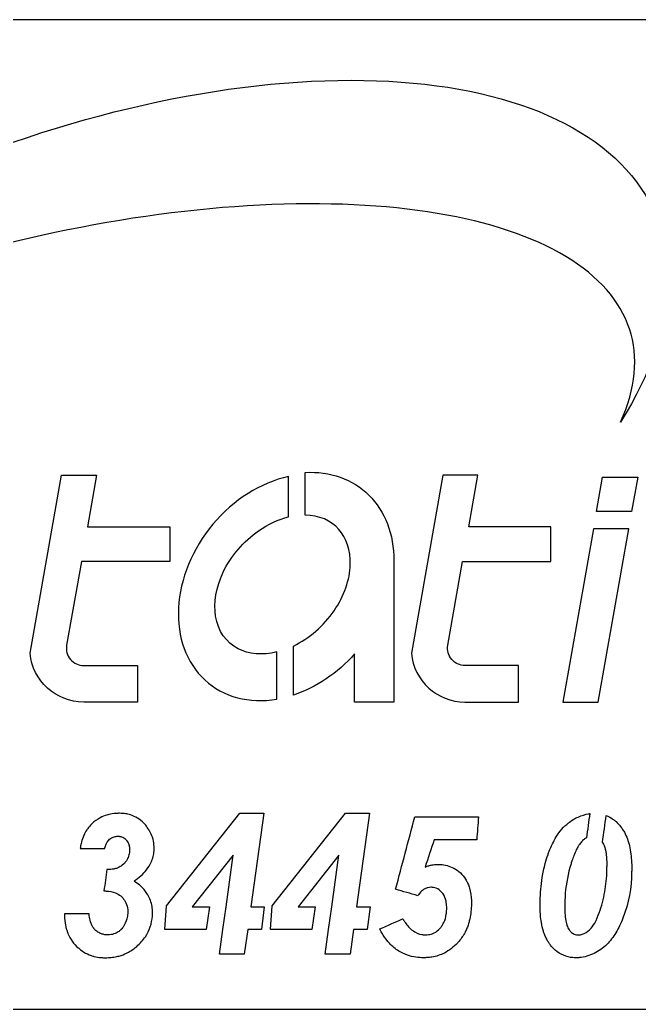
# Model space of a CAD drawing. Extents: x -122 to 123, y -63 to 63.
# Drawn here: x -35.3 to 43.5, y -62.8 to 63.2 of the extents above; entities that cross this region are included whole.
import ezdxf

# ---------------------------------------------------------------- set-up
doc = ezdxf.new("R2010")
doc.units = 0

msp = doc.modelspace()

# ---------------------------------------------------------------- linework, layer by layer
at = {"layer": '1'}
for points in [[(122.67, 53.17, 0.414214), (112.67, 63.17), (-112.33, 63.17, 0.414214), (-122.33, 53.17), (-122.33, -52.83, 0.414214), (-112.33, -62.83), (112.67, -62.83, 0.414214), (122.67, -52.83)], [(-16.25, -1.42), (-16.25, -5.83), (-27.5, -5.83), (-29.38, -16.48, 0.466308), (-27.21, -19.07), (-20.38, -19.07), (-20.38, -23.72), (-27.21, -23.72, -0.386919), (-34.04, -17.5), (-30.04, 5.19), (-25.56, 5.19), (-26.73, -1.42)], [(32.29, -1.42), (21.82, -1.42), (22.98, 5.19), (18.51, 5.19), (14.51, -17.5, 0.386919), (21.34, -23.72), (28.17, -23.72), (28.17, -19.07), (21.34, -19.07, -0.466308), (19.16, -16.48), (21.04, -5.83), (32.29, -5.83)]]:
    msp.add_lwpolyline(points, format="xyb", close=True, dxfattribs=at)
for points in [[(43.34, 4.94), (42.56, 0.53), (38.09, 0.53), (38.86, 4.94)], [(42.18, -1.67), (37.7, -1.67), (33.81, -23.72), (38.29, -23.72)], [(-4.21, -49.78), (-4.59, -52.69), (-6.33, -52.69), (-6.76, -55.83), (-9.93, -55.83), (-9.49, -52.69), (-9.09, -49.78), (-8.19, -43.22), (-13.38, -49.78), (-11.21, -49.78), (-11.61, -52.69), (-16.88, -52.69), (-16.66, -49.66), (-7.33, -37.88), (-4.29, -37.88), (-5.93, -49.78)], [(9.25, -49.78), (8.87, -52.69), (7.13, -52.69), (6.7, -55.83), (3.53, -55.83), (3.97, -52.69), (4.37, -49.78), (5.27, -43.22), (0.08, -49.78), (2.25, -49.78), (1.85, -52.69), (-3.42, -52.69), (-3.2, -49.66), (6.13, -37.88), (9.17, -37.88), (7.53, -49.78)]]:
    msp.add_lwpolyline(points, close=True, dxfattribs=at)
for points, knots in [([(41.15, 11.94), (48.97, 24.43), (49.23, 35.99), (41.87, 44.1), (41.87, 44.1), (34.51, 52.22), (20.1, 56.26), (1.78, 55.34), (1.78, 55.34), (-16.54, 54.42), (-37.34, 48.61), (-56.08, 39.19), (-56.08, 39.19), (-74.83, 29.76), (-90.06, 17.45), (-98.45, 4.94), (-98.45, 4.94), (-89.03, 13.77), (-74.44, 22.1), (-57.29, 28.44), (-57.29, 28.44), (-40.15, 34.78), (-21.54, 38.72), (-4.8, 39.56), (-4.8, 39.56), (11.95, 40.41), (25.76, 38.09), (34.17, 33.03), (34.17, 33.03), (42.58, 27.98), (45.05, 20.5), (41.15, 11.94)], [0, 0, 0, 0, 0.125, 0.125, 0.125, 0.125, 0.25, 0.25, 0.25, 0.25, 0.375, 0.375, 0.375, 0.375, 0.5, 0.5, 0.5, 0.5, 0.625, 0.625, 0.625, 0.625, 0.75, 0.75, 0.75, 0.75, 0.875, 0.875, 0.875, 0.875, 1, 1, 1, 1]), ([(12.29, -5.68), (12.29, -2.35), (11.16, 0.59), (9.09, 2.64), (9.09, 2.64), (7.03, 4.68), (4.16, 5.7), (0.98, 5.52), (0.98, 5.52), (0.98, 3.71), (0.98, 1.9), (0.98, 0.09), (0.98, 0.09), (2.78, 0.07), (4.28, -0.6), (5.28, -1.73), (5.28, -1.73), (6.26, -2.82), (6.8, -4.39), (6.74, -6.22), (6.74, -6.22), (6.68, -8.1), (5.96, -10.22), (4.68, -12.08), (4.68, -12.08), (3.37, -14.01), (1.49, -15.64), (-0.5, -16.58), (-0.5, -16.58), (-0.5, -18.67), (-0.5, -20.75), (-0.5, -22.83), (-0.5, -22.83), (2.37, -21.89), (5.1, -20.05), (7.29, -17.58), (7.29, -17.58), (7.29, -19.63), (7.29, -21.67), (7.29, -23.72), (7.29, -23.72), (8.96, -23.72), (10.62, -23.72), (12.29, -23.72), (12.29, -23.72), (12.29, -17.71), (12.29, -11.69), (12.29, -5.68)], [0, 0, 0, 0, 0.083333, 0.083333, 0.083333, 0.083333, 0.166667, 0.166667, 0.166667, 0.166667, 0.25, 0.25, 0.25, 0.25, 0.333333, 0.333333, 0.333333, 0.333333, 0.416667, 0.416667, 0.416667, 0.416667, 0.5, 0.5, 0.5, 0.5, 0.583333, 0.583333, 0.583333, 0.583333, 0.666667, 0.666667, 0.666667, 0.666667, 0.75, 0.75, 0.75, 0.75, 0.833333, 0.833333, 0.833333, 0.833333, 0.916667, 0.916667, 0.916667, 0.916667, 1, 1, 1, 1]), ([(-1.12, 5), (-1.12, 3.28), (-1.12, 1.57), (-1.12, -0.15), (-1.12, -0.15), (-2.4, -0.45), (-3.73, -1.06), (-4.95, -1.91), (-4.95, -1.91), (-6.86, -3.22), (-8.49, -5.14), (-9.45, -7.19), (-9.45, -7.19), (-10.36, -9.1), (-10.68, -11.1), (-10.41, -12.76), (-10.41, -12.76), (-10.11, -14.69), (-9.07, -16.14), (-7.54, -16.93), (-7.54, -16.93), (-6.21, -17.62), (-4.46, -17.8), (-2.6, -17.34), (-2.6, -17.34), (-2.6, -19.35), (-2.6, -21.35), (-2.6, -23.36), (-2.6, -23.36), (-6.14, -23.95), (-9.44, -23.07), (-11.79, -20.9), (-11.79, -20.9), (-14.13, -18.73), (-15.33, -15.44), (-15.14, -11.73), (-15.14, -11.73), (-14.95, -8.03), (-13.37, -4.2), (-10.75, -1.08), (-10.75, -1.08), (-8.13, 2.05), (-4.67, 4.23), (-1.12, 5)], [0, 0, 0, 0, 0.090909, 0.090909, 0.090909, 0.090909, 0.181818, 0.181818, 0.181818, 0.181818, 0.272727, 0.272727, 0.272727, 0.272727, 0.363636, 0.363636, 0.363636, 0.363636, 0.454545, 0.454545, 0.454545, 0.454545, 0.545455, 0.545455, 0.545455, 0.545455, 0.636364, 0.636364, 0.636364, 0.636364, 0.727273, 0.727273, 0.727273, 0.727273, 0.818182, 0.818182, 0.818182, 0.818182, 0.909091, 0.909091, 0.909091, 0.909091, 1, 1, 1, 1]), ([(-18.23, -42.34), (-18.23, -42.39), (-18.23, -42.44), (-18.24, -42.5), (-18.24, -42.5), (-18.25, -42.74), (-18.27, -42.98), (-18.32, -43.21), (-18.32, -43.21), (-18.43, -43.71), (-18.63, -44.18), (-18.89, -44.62), (-18.89, -44.62), (-19.26, -45.24), (-19.77, -45.77), (-20.35, -46.2), (-20.35, -46.2), (-20.37, -46.22), (-20.39, -46.23), (-20.41, -46.25), (-20.41, -46.25), (-20.43, -46.26), (-20.45, -46.28), (-20.47, -46.3), (-20.47, -46.3), (-20.49, -46.3), (-20.69, -46.45), (-20.8, -46.53), (-20.8, -46.53), (-20.76, -46.55), (-20.72, -46.58), (-20.68, -46.61), (-20.68, -46.61), (-20.42, -46.78), (-20.17, -46.95), (-19.95, -47.16), (-19.95, -47.16), (-19.64, -47.43), (-19.37, -47.74), (-19.15, -48.08), (-19.15, -48.08), (-18.85, -48.52), (-18.66, -49.03), (-18.55, -49.55), (-18.55, -49.55), (-18.49, -49.8), (-18.47, -50.05), (-18.46, -50.31), (-18.46, -50.31), (-18.46, -50.33), (-18.46, -50.36), (-18.46, -50.38), (-18.46, -50.38), (-18.46, -50.43), (-18.46, -50.48), (-18.45, -50.54), (-18.45, -50.54), (-18.46, -50.68), (-18.46, -50.82), (-18.47, -50.97), (-18.47, -50.97), (-18.53, -51.9), (-18.83, -52.82), (-19.36, -53.6), (-19.36, -53.6), (-19.51, -53.82), (-19.67, -54.03), (-19.84, -54.23), (-19.84, -54.23), (-20.03, -54.44), (-20.24, -54.65), (-20.46, -54.84), (-20.46, -54.84), (-20.6, -54.97), (-20.75, -55.08), (-20.91, -55.19), (-20.91, -55.19), (-21.11, -55.33), (-21.31, -55.46), (-21.52, -55.58), (-21.52, -55.58), (-21.81, -55.74), (-22.12, -55.87), (-22.44, -55.98), (-22.44, -55.98), (-22.63, -56.04), (-22.81, -56.09), (-23, -56.13), (-23, -56.13), (-23.23, -56.18), (-23.47, -56.22), (-23.71, -56.24), (-23.71, -56.24), (-23.95, -56.27), (-24.19, -56.27), (-24.43, -56.28), (-24.43, -56.28), (-24.61, -56.28), (-24.79, -56.27), (-24.97, -56.26), (-24.97, -56.26), (-25.28, -56.23), (-25.6, -56.18), (-25.9, -56.1), (-25.9, -56.1), (-25.94, -56.09), (-25.98, -56.07), (-26.03, -56.06), (-26.03, -56.06), (-26.67, -55.87), (-27.28, -55.55), (-27.8, -55.11), (-27.8, -55.11), (-27.83, -55.08), (-27.86, -55.05), (-27.9, -55.03), (-27.9, -55.03), (-28.47, -54.52), (-28.93, -53.88), (-29.22, -53.18), (-29.22, -53.18), (-29.23, -53.13), (-29.25, -53.09), (-29.27, -53.05), (-29.27, -53.05), (-29.31, -52.92), (-29.36, -52.8), (-29.4, -52.67), (-29.4, -52.67), (-29.45, -52.5), (-29.5, -52.32), (-29.53, -52.15), (-29.53, -52.15), (-29.61, -51.75), (-29.65, -51.35), (-29.66, -50.94), (-29.66, -50.94), (-29.67, -50.85), (-29.67, -50.76), (-29.67, -50.67), (-29.67, -50.67), (-28.63, -50.67), (-27.58, -50.67), (-26.53, -50.67), (-26.53, -50.67), (-26.53, -50.71), (-26.52, -50.76), (-26.52, -50.8), (-26.52, -50.8), (-26.5, -50.9), (-26.49, -51.01), (-26.47, -51.11), (-26.47, -51.11), (-26.43, -51.38), (-26.36, -51.65), (-26.27, -51.91), (-26.27, -51.91), (-26.22, -52.04), (-26.16, -52.18), (-26.09, -52.3), (-26.09, -52.3), (-26.05, -52.36), (-26.02, -52.41), (-25.98, -52.46), (-25.98, -52.46), (-25.97, -52.48), (-25.96, -52.5), (-25.94, -52.51), (-25.94, -52.51), (-25.93, -52.53), (-25.92, -52.55), (-25.91, -52.57), (-25.91, -52.57), (-25.89, -52.58), (-25.88, -52.6), (-25.86, -52.61), (-25.86, -52.61), (-25.79, -52.7), (-25.71, -52.78), (-25.62, -52.86), (-25.62, -52.86), (-25.48, -52.97), (-25.33, -53.07), (-25.17, -53.14), (-25.17, -53.14), (-25.03, -53.21), (-24.89, -53.26), (-24.75, -53.29), (-24.75, -53.29), (-24.59, -53.34), (-24.42, -53.35), (-24.25, -53.36), (-24.25, -53.36), (-24.23, -53.36), (-24.21, -53.36), (-24.19, -53.36), (-24.19, -53.36), (-24.17, -53.36), (-24.14, -53.36), (-24.12, -53.36), (-24.12, -53.36), (-24.05, -53.36), (-23.99, -53.36), (-23.92, -53.36), (-23.92, -53.36), (-23.67, -53.34), (-23.42, -53.28), (-23.19, -53.19), (-23.19, -53.19), (-23.02, -53.12), (-22.86, -53.03), (-22.71, -52.92), (-22.71, -52.92), (-22.62, -52.85), (-22.54, -52.77), (-22.46, -52.69), (-22.46, -52.69), (-22.44, -52.67), (-22.43, -52.65), (-22.41, -52.64), (-22.41, -52.64), (-22.4, -52.62), (-22.38, -52.6), (-22.37, -52.59), (-22.37, -52.59), (-22.31, -52.52), (-22.25, -52.44), (-22.2, -52.37), (-22.2, -52.37), (-21.98, -52.05), (-21.81, -51.69), (-21.71, -51.32), (-21.71, -51.32), (-21.65, -51.1), (-21.62, -50.87), (-21.61, -50.64), (-21.61, -50.64), (-21.61, -50.62), (-21.61, -50.6), (-21.6, -50.57), (-21.6, -50.57), (-21.6, -50.55), (-21.6, -50.53), (-21.6, -50.5), (-21.6, -50.5), (-21.6, -50.46), (-21.6, -50.41), (-21.6, -50.37), (-21.6, -50.37), (-21.6, -50.3), (-21.6, -50.23), (-21.6, -50.16), (-21.6, -50.16), (-21.62, -49.85), (-21.71, -49.55), (-21.84, -49.28), (-21.84, -49.28), (-22.05, -48.84), (-22.37, -48.44), (-22.8, -48.19), (-22.8, -48.19), (-22.92, -48.12), (-23.05, -48.06), (-23.18, -48.01), (-23.18, -48.01), (-23.55, -47.87), (-23.95, -47.82), (-24.35, -47.78), (-24.35, -47.78), (-24.39, -47.78), (-24.44, -47.77), (-24.49, -47.77), (-24.49, -47.77), (-24.53, -47.76), (-24.58, -47.76), (-24.63, -47.76), (-24.63, -47.76), (-24.51, -46.86), (-24.38, -45.96), (-24.26, -45.06), (-24.26, -45.06), (-24.21, -45.06), (-24.17, -45.06), (-24.12, -45.06), (-24.12, -45.06), (-23.87, -45.06), (-23.63, -45.03), (-23.38, -44.98), (-23.38, -44.98), (-23.31, -44.97), (-23.25, -44.95), (-23.18, -44.93), (-23.18, -44.93), (-23.09, -44.91), (-23.01, -44.88), (-22.92, -44.85), (-22.92, -44.85), (-22.75, -44.79), (-22.59, -44.71), (-22.44, -44.6), (-22.44, -44.6), (-22.24, -44.47), (-22.06, -44.31), (-21.91, -44.12), (-21.91, -44.12), (-21.89, -44.1), (-21.87, -44.07), (-21.85, -44.04), (-21.85, -44.04), (-21.84, -44.02), (-21.82, -44.01), (-21.81, -43.99), (-21.81, -43.99), (-21.8, -43.97), (-21.78, -43.95), (-21.77, -43.93), (-21.77, -43.93), (-21.69, -43.82), (-21.63, -43.7), (-21.58, -43.57), (-21.58, -43.57), (-21.57, -43.55), (-21.56, -43.53), (-21.55, -43.51), (-21.55, -43.51), (-21.53, -43.46), (-21.5, -43.35), (-21.5, -43.35), (-21.5, -43.35), (-21.43, -43.14), (-21.39, -42.93), (-21.38, -42.72), (-21.38, -42.72), (-21.37, -42.65), (-21.37, -42.58), (-21.37, -42.51), (-21.37, -42.51), (-21.37, -42.49), (-21.37, -42.46), (-21.37, -42.43), (-21.37, -42.43), (-21.38, -42.34), (-21.38, -42.25), (-21.39, -42.16), (-21.39, -42.16), (-21.4, -42.13), (-21.4, -42.11), (-21.41, -42.08), (-21.41, -42.08), (-21.44, -41.93), (-21.49, -41.78), (-21.55, -41.64), (-21.55, -41.64), (-21.6, -41.54), (-21.65, -41.45), (-21.72, -41.37), (-21.72, -41.37), (-21.73, -41.36), (-21.73, -41.35), (-21.74, -41.34), (-21.74, -41.34), (-21.77, -41.3), (-21.81, -41.26), (-21.85, -41.22), (-21.85, -41.22), (-21.99, -41.06), (-22.18, -40.94), (-22.38, -40.87), (-22.38, -40.87), (-22.45, -40.85), (-22.52, -40.83), (-22.59, -40.82), (-22.59, -40.82), (-22.61, -40.82), (-22.62, -40.82), (-22.63, -40.82), (-22.63, -40.82), (-22.65, -40.82), (-22.66, -40.81), (-22.67, -40.81), (-22.67, -40.81), (-22.69, -40.81), (-22.7, -40.81), (-22.71, -40.81), (-22.71, -40.81), (-22.72, -40.81), (-22.74, -40.81), (-22.75, -40.81), (-22.75, -40.81), (-22.78, -40.8), (-22.8, -40.8), (-22.83, -40.8), (-22.83, -40.8), (-22.86, -40.8), (-22.88, -40.8), (-22.91, -40.8), (-22.91, -40.8), (-22.96, -40.81), (-23.01, -40.81), (-23.07, -40.82), (-23.07, -40.82), (-23.24, -40.83), (-23.4, -40.88), (-23.56, -40.96), (-23.56, -40.96), (-23.64, -41), (-23.72, -41.05), (-23.79, -41.1), (-23.79, -41.1), (-23.88, -41.16), (-23.96, -41.23), (-24.03, -41.31), (-24.03, -41.31), (-24.14, -41.43), (-24.23, -41.56), (-24.3, -41.7), (-24.3, -41.7), (-24.3, -41.7), (-24.31, -41.71), (-24.31, -41.71), (-24.31, -41.71), (-24.31, -41.72), (-24.34, -41.77), (-24.35, -41.8), (-24.35, -41.8), (-24.42, -41.96), (-24.46, -42.13), (-24.5, -42.29), (-24.5, -42.29), (-24.5, -42.32), (-24.51, -42.35), (-24.51, -42.37), (-24.51, -42.37), (-25.56, -42.37), (-26.61, -42.37), (-27.65, -42.37), (-27.65, -42.37), (-27.63, -42.22), (-27.61, -42.07), (-27.58, -41.91), (-27.58, -41.91), (-27.58, -41.9), (-27.57, -41.88), (-27.57, -41.86), (-27.57, -41.86), (-27.57, -41.85), (-27.53, -41.67), (-27.5, -41.58), (-27.5, -41.58), (-27.43, -41.28), (-27.33, -40.98), (-27.2, -40.7), (-27.2, -40.7), (-27.09, -40.45), (-26.96, -40.22), (-26.81, -39.99), (-26.81, -39.99), (-26.72, -39.87), (-26.63, -39.74), (-26.53, -39.62), (-26.53, -39.62), (-26.41, -39.47), (-26.28, -39.33), (-26.14, -39.2), (-26.14, -39.2), (-25.83, -38.91), (-25.48, -38.66), (-25.1, -38.46), (-25.1, -38.46), (-24.83, -38.31), (-24.55, -38.19), (-24.25, -38.11), (-24.25, -38.11), (-23.95, -38.02), (-23.65, -37.96), (-23.34, -37.92), (-23.34, -37.92), (-23.27, -37.91), (-23.19, -37.91), (-23.11, -37.9), (-23.11, -37.9), (-22.96, -37.89), (-22.8, -37.89), (-22.65, -37.88), (-22.65, -37.88), (-22.51, -37.89), (-22.36, -37.89), (-22.21, -37.9), (-22.21, -37.9), (-22, -37.92), (-21.78, -37.95), (-21.57, -38.01), (-21.57, -38.01), (-21.46, -38.03), (-21.36, -38.06), (-21.26, -38.09), (-21.26, -38.09), (-20.61, -38.3), (-20.03, -38.66), (-19.55, -39.14), (-19.55, -39.14), (-19.44, -39.26), (-19.33, -39.38), (-19.23, -39.51), (-19.23, -39.51), (-18.9, -39.94), (-18.64, -40.43), (-18.46, -40.94), (-18.46, -40.94), (-18.35, -41.25), (-18.28, -41.58), (-18.26, -41.9), (-18.26, -41.9), (-18.24, -42.05), (-18.24, -42.19), (-18.23, -42.34)], [0, 0, 0, 0, 0.007752, 0.007752, 0.007752, 0.007752, 0.015504, 0.015504, 0.015504, 0.015504, 0.023256, 0.023256, 0.023256, 0.023256, 0.031008, 0.031008, 0.031008, 0.031008, 0.03876, 0.03876, 0.03876, 0.03876, 0.046512, 0.046512, 0.046512, 0.046512, 0.054264, 0.054264, 0.054264, 0.054264, 0.062016, 0.062016, 0.062016, 0.062016, 0.069767, 0.069767, 0.069767, 0.069767, 0.077519, 0.077519, 0.077519, 0.077519, 0.085271, 0.085271, 0.085271, 0.085271, 0.093023, 0.093023, 0.093023, 0.093023, 0.100775, 0.100775, 0.100775, 0.100775, 0.108527, 0.108527, 0.108527, 0.108527, 0.116279, 0.116279, 0.116279, 0.116279, 0.124031, 0.124031, 0.124031, 0.124031, 0.131783, 0.131783, 0.131783, 0.131783, 0.139535, 0.139535, 0.139535, 0.139535, 0.147287, 0.147287, 0.147287, 0.147287, 0.155039, 0.155039, 0.155039, 0.155039, 0.162791, 0.162791, 0.162791, 0.162791, 0.170543, 0.170543, 0.170543, 0.170543, 0.178295, 0.178295, 0.178295, 0.178295, 0.186047, 0.186047, 0.186047, 0.186047, 0.193798, 0.193798, 0.193798, 0.193798, 0.20155, 0.20155, 0.20155, 0.20155, 0.209302, 0.209302, 0.209302, 0.209302, 0.217054, 0.217054, 0.217054, 0.217054, 0.224806, 0.224806, 0.224806, 0.224806, 0.232558, 0.232558, 0.232558, 0.232558, 0.24031, 0.24031, 0.24031, 0.24031, 0.248062, 0.248062, 0.248062, 0.248062, 0.255814, 0.255814, 0.255814, 0.255814, 0.263566, 0.263566, 0.263566, 0.263566, 0.271318, 0.271318, 0.271318, 0.271318, 0.27907, 0.27907, 0.27907, 0.27907, 0.286822, 0.286822, 0.286822, 0.286822, 0.294574, 0.294574, 0.294574, 0.294574, 0.302326, 0.302326, 0.302326, 0.302326, 0.310078, 0.310078, 0.310078, 0.310078, 0.317829, 0.317829, 0.317829, 0.317829, 0.325581, 0.325581, 0.325581, 0.325581, 0.333333, 0.333333, 0.333333, 0.333333, 0.341085, 0.341085, 0.341085, 0.341085, 0.348837, 0.348837, 0.348837, 0.348837, 0.356589, 0.356589, 0.356589, 0.356589, 0.364341, 0.364341, 0.364341, 0.364341, 0.372093, 0.372093, 0.372093, 0.372093, 0.379845, 0.379845, 0.379845, 0.379845, 0.387597, 0.387597, 0.387597, 0.387597, 0.395349, 0.395349, 0.395349, 0.395349, 0.403101, 0.403101, 0.403101, 0.403101, 0.410853, 0.410853, 0.410853, 0.410853, 0.418605, 0.418605, 0.418605, 0.418605, 0.426357, 0.426357, 0.426357, 0.426357, 0.434109, 0.434109, 0.434109, 0.434109, 0.44186, 0.44186, 0.44186, 0.44186, 0.449612, 0.449612, 0.449612, 0.449612, 0.457364, 0.457364, 0.457364, 0.457364, 0.465116, 0.465116, 0.465116, 0.465116, 0.472868, 0.472868, 0.472868, 0.472868, 0.48062, 0.48062, 0.48062, 0.48062, 0.488372, 0.488372, 0.488372, 0.488372, 0.496124, 0.496124, 0.496124, 0.496124, 0.503876, 0.503876, 0.503876, 0.503876, 0.511628, 0.511628, 0.511628, 0.511628, 0.51938, 0.51938, 0.51938, 0.51938, 0.527132, 0.527132, 0.527132, 0.527132, 0.534884, 0.534884, 0.534884, 0.534884, 0.542636, 0.542636, 0.542636, 0.542636, 0.550388, 0.550388, 0.550388, 0.550388, 0.55814, 0.55814, 0.55814, 0.55814, 0.565891, 0.565891, 0.565891, 0.565891, 0.573643, 0.573643, 0.573643, 0.573643, 0.581395, 0.581395, 0.581395, 0.581395, 0.589147, 0.589147, 0.589147, 0.589147, 0.596899, 0.596899, 0.596899, 0.596899, 0.604651, 0.604651, 0.604651, 0.604651, 0.612403, 0.612403, 0.612403, 0.612403, 0.620155, 0.620155, 0.620155, 0.620155, 0.627907, 0.627907, 0.627907, 0.627907, 0.635659, 0.635659, 0.635659, 0.635659, 0.643411, 0.643411, 0.643411, 0.643411, 0.651163, 0.651163, 0.651163, 0.651163, 0.658915, 0.658915, 0.658915, 0.658915, 0.666667, 0.666667, 0.666667, 0.666667, 0.674419, 0.674419, 0.674419, 0.674419, 0.682171, 0.682171, 0.682171, 0.682171, 0.689922, 0.689922, 0.689922, 0.689922, 0.697674, 0.697674, 0.697674, 0.697674, 0.705426, 0.705426, 0.705426, 0.705426, 0.713178, 0.713178, 0.713178, 0.713178, 0.72093, 0.72093, 0.72093, 0.72093, 0.728682, 0.728682, 0.728682, 0.728682, 0.736434, 0.736434, 0.736434, 0.736434, 0.744186, 0.744186, 0.744186, 0.744186, 0.751938, 0.751938, 0.751938, 0.751938, 0.75969, 0.75969, 0.75969, 0.75969, 0.767442, 0.767442, 0.767442, 0.767442, 0.775194, 0.775194, 0.775194, 0.775194, 0.782946, 0.782946, 0.782946, 0.782946, 0.790698, 0.790698, 0.790698, 0.790698, 0.79845, 0.79845, 0.79845, 0.79845, 0.806202, 0.806202, 0.806202, 0.806202, 0.813953, 0.813953, 0.813953, 0.813953, 0.821705, 0.821705, 0.821705, 0.821705, 0.829457, 0.829457, 0.829457, 0.829457, 0.837209, 0.837209, 0.837209, 0.837209, 0.844961, 0.844961, 0.844961, 0.844961, 0.852713, 0.852713, 0.852713, 0.852713, 0.860465, 0.860465, 0.860465, 0.860465, 0.868217, 0.868217, 0.868217, 0.868217, 0.875969, 0.875969, 0.875969, 0.875969, 0.883721, 0.883721, 0.883721, 0.883721, 0.891473, 0.891473, 0.891473, 0.891473, 0.899225, 0.899225, 0.899225, 0.899225, 0.906977, 0.906977, 0.906977, 0.906977, 0.914729, 0.914729, 0.914729, 0.914729, 0.922481, 0.922481, 0.922481, 0.922481, 0.930233, 0.930233, 0.930233, 0.930233, 0.937984, 0.937984, 0.937984, 0.937984, 0.945736, 0.945736, 0.945736, 0.945736, 0.953488, 0.953488, 0.953488, 0.953488, 0.96124, 0.96124, 0.96124, 0.96124, 0.968992, 0.968992, 0.968992, 0.968992, 0.976744, 0.976744, 0.976744, 0.976744, 0.984496, 0.984496, 0.984496, 0.984496, 0.992248, 0.992248, 0.992248, 0.992248, 1, 1, 1, 1]), ([(23.05, -38.33), (20.35, -38.33), (17.65, -38.33), (14.95, -38.33), (14.95, -38.33), (14.14, -41.41), (13.32, -44.48), (12.51, -47.55), (12.51, -47.55), (13.45, -47.83), (14.4, -48.11), (15.34, -48.39), (15.34, -48.39), (15.37, -48.35), (15.43, -48.26), (15.43, -48.25), (15.43, -48.25), (15.44, -48.24), (15.44, -48.23), (15.45, -48.22), (15.45, -48.22), (15.58, -48.03), (15.74, -47.85), (15.93, -47.7), (15.93, -47.7), (16.02, -47.63), (16.13, -47.56), (16.24, -47.5), (16.24, -47.5), (16.36, -47.45), (16.48, -47.39), (16.61, -47.36), (16.61, -47.36), (16.75, -47.33), (16.88, -47.32), (17.01, -47.31), (17.01, -47.31), (17.04, -47.31), (17.06, -47.31), (17.08, -47.31), (17.08, -47.31), (17.16, -47.31), (17.23, -47.32), (17.31, -47.33), (17.31, -47.33), (17.43, -47.34), (17.55, -47.37), (17.66, -47.41), (17.66, -47.41), (17.95, -47.53), (18.2, -47.73), (18.4, -47.97), (18.4, -47.97), (18.44, -48.01), (18.47, -48.05), (18.5, -48.1), (18.5, -48.1), (18.51, -48.11), (18.53, -48.13), (18.54, -48.14), (18.54, -48.14), (18.73, -48.42), (18.86, -48.74), (18.93, -49.07), (18.93, -49.07), (18.98, -49.31), (19, -49.56), (19.01, -49.8), (19.01, -49.8), (19.01, -49.84), (19.01, -49.87), (19.01, -49.91), (19.01, -49.91), (19.01, -49.96), (19.01, -50.01), (19.01, -50.07), (19.01, -50.07), (19.01, -50.09), (19.01, -50.12), (19.01, -50.14), (19.01, -50.14), (19.01, -50.35), (18.98, -50.55), (18.95, -50.75), (18.95, -50.75), (18.9, -51.11), (18.8, -51.45), (18.65, -51.78), (18.65, -51.78), (18.6, -51.88), (18.54, -51.98), (18.48, -52.08), (18.48, -52.08), (18.48, -52.09), (18.42, -52.19), (18.38, -52.24), (18.38, -52.24), (18.3, -52.36), (18.21, -52.47), (18.12, -52.57), (18.12, -52.57), (18.11, -52.58), (18.03, -52.66), (17.98, -52.71), (17.98, -52.71), (17.75, -52.93), (17.48, -53.11), (17.18, -53.22), (17.18, -53.22), (16.96, -53.29), (16.73, -53.34), (16.5, -53.36), (16.5, -53.36), (16.5, -53.36), (16.37, -53.36), (16.31, -53.36), (16.31, -53.36), (16.27, -53.36), (16.23, -53.36), (16.19, -53.36), (16.19, -53.36), (16.17, -53.36), (16.16, -53.36), (16.14, -53.36), (16.14, -53.36), (16.12, -53.36), (16.1, -53.35), (16.08, -53.35), (16.08, -53.35), (16.06, -53.35), (16.04, -53.35), (16.02, -53.35), (16.02, -53.35), (15.97, -53.34), (15.88, -53.33), (15.87, -53.33), (15.87, -53.33), (15.86, -53.33), (15.86, -53.33), (15.85, -53.33), (15.85, -53.33), (15.42, -53.26), (15.02, -53.08), (14.68, -52.82), (14.68, -52.82), (14.31, -52.53), (14, -52.18), (13.73, -51.8), (13.73, -51.8), (13.66, -51.7), (13.59, -51.61), (13.53, -51.51), (13.53, -51.51), (13.5, -51.48), (13.48, -51.45), (13.46, -51.41), (13.46, -51.41), (13.44, -51.38), (13.42, -51.35), (13.39, -51.32), (13.39, -51.32), (12.43, -51.75), (11.46, -52.18), (10.49, -52.61), (10.49, -52.61), (10.52, -52.68), (10.56, -52.75), (10.59, -52.81), (10.59, -52.81), (10.69, -53.01), (10.8, -53.2), (10.91, -53.39), (10.91, -53.39), (11.15, -53.76), (11.42, -54.12), (11.72, -54.44), (11.72, -54.44), (12.07, -54.82), (12.46, -55.16), (12.91, -55.43), (12.91, -55.43), (13.25, -55.63), (13.62, -55.82), (14, -55.95), (14, -55.95), (14.35, -56.06), (14.71, -56.16), (15.08, -56.21), (15.08, -56.21), (15.41, -56.26), (15.74, -56.28), (16.07, -56.28), (16.07, -56.28), (16.23, -56.28), (16.39, -56.27), (16.55, -56.26), (16.55, -56.26), (16.74, -56.25), (16.93, -56.23), (17.11, -56.2), (17.11, -56.2), (17.67, -56.1), (18.22, -55.93), (18.72, -55.68), (18.72, -55.68), (19.34, -55.36), (19.91, -54.92), (20.38, -54.41), (20.38, -54.41), (20.41, -54.37), (20.45, -54.33), (20.49, -54.29), (20.49, -54.29), (20.52, -54.24), (20.56, -54.2), (20.59, -54.16), (20.59, -54.16), (20.88, -53.81), (21.14, -53.43), (21.35, -53.02), (21.35, -53.02), (21.36, -53.01), (21.47, -52.78), (21.52, -52.66), (21.52, -52.66), (21.54, -52.61), (21.56, -52.56), (21.59, -52.51), (21.59, -52.51), (21.66, -52.33), (21.72, -52.16), (21.78, -51.98), (21.78, -51.98), (21.79, -51.97), (21.86, -51.72), (21.89, -51.59), (21.89, -51.59), (22.05, -50.96), (22.13, -50.32), (22.15, -49.67), (22.15, -49.67), (22.15, -49.57), (22.15, -49.46), (22.15, -49.35), (22.15, -49.35), (22.15, -49.27), (22.15, -49.2), (22.15, -49.12), (22.15, -49.12), (22.15, -49.08), (22.15, -49.04), (22.15, -49), (22.15, -49), (22.13, -48.46), (22.05, -47.92), (21.9, -47.4), (21.9, -47.4), (21.85, -47.21), (21.79, -47.03), (21.71, -46.85), (21.71, -46.85), (21.69, -46.82), (21.68, -46.78), (21.66, -46.75), (21.66, -46.75), (21.59, -46.59), (21.51, -46.44), (21.42, -46.29), (21.42, -46.29), (21.05, -45.69), (20.53, -45.2), (19.92, -44.87), (19.92, -44.87), (19.39, -44.59), (18.79, -44.43), (18.19, -44.4), (18.19, -44.4), (18.08, -44.4), (17.96, -44.39), (17.85, -44.39), (17.85, -44.39), (17.78, -44.39), (17.71, -44.39), (17.64, -44.4), (17.64, -44.4), (17.52, -44.4), (17.41, -44.41), (17.29, -44.43), (17.29, -44.43), (17.13, -44.45), (16.97, -44.49), (16.81, -44.53), (16.81, -44.53), (16.69, -44.56), (16.57, -44.6), (16.45, -44.65), (16.45, -44.65), (16.39, -44.67), (16.33, -44.7), (16.27, -44.73), (16.27, -44.73), (16.65, -43.57), (17.03, -42.41), (17.42, -41.25), (17.42, -41.25), (19.22, -41.25), (21.02, -41.25), (22.83, -41.25), (22.83, -41.25), (22.9, -40.28), (22.98, -39.31), (23.05, -38.33)], [0, 0, 0, 0, 0.012821, 0.012821, 0.012821, 0.012821, 0.025641, 0.025641, 0.025641, 0.025641, 0.038462, 0.038462, 0.038462, 0.038462, 0.051282, 0.051282, 0.051282, 0.051282, 0.064103, 0.064103, 0.064103, 0.064103, 0.076923, 0.076923, 0.076923, 0.076923, 0.089744, 0.089744, 0.089744, 0.089744, 0.102564, 0.102564, 0.102564, 0.102564, 0.115385, 0.115385, 0.115385, 0.115385, 0.128205, 0.128205, 0.128205, 0.128205, 0.141026, 0.141026, 0.141026, 0.141026, 0.153846, 0.153846, 0.153846, 0.153846, 0.166667, 0.166667, 0.166667, 0.166667, 0.179487, 0.179487, 0.179487, 0.179487, 0.192308, 0.192308, 0.192308, 0.192308, 0.205128, 0.205128, 0.205128, 0.205128, 0.217949, 0.217949, 0.217949, 0.217949, 0.230769, 0.230769, 0.230769, 0.230769, 0.24359, 0.24359, 0.24359, 0.24359, 0.25641, 0.25641, 0.25641, 0.25641, 0.269231, 0.269231, 0.269231, 0.269231, 0.282051, 0.282051, 0.282051, 0.282051, 0.294872, 0.294872, 0.294872, 0.294872, 0.307692, 0.307692, 0.307692, 0.307692, 0.320513, 0.320513, 0.320513, 0.320513, 0.333333, 0.333333, 0.333333, 0.333333, 0.346154, 0.346154, 0.346154, 0.346154, 0.358974, 0.358974, 0.358974, 0.358974, 0.371795, 0.371795, 0.371795, 0.371795, 0.384615, 0.384615, 0.384615, 0.384615, 0.397436, 0.397436, 0.397436, 0.397436, 0.410256, 0.410256, 0.410256, 0.410256, 0.423077, 0.423077, 0.423077, 0.423077, 0.435897, 0.435897, 0.435897, 0.435897, 0.448718, 0.448718, 0.448718, 0.448718, 0.461538, 0.461538, 0.461538, 0.461538, 0.474359, 0.474359, 0.474359, 0.474359, 0.487179, 0.487179, 0.487179, 0.487179, 0.5, 0.5, 0.5, 0.5, 0.512821, 0.512821, 0.512821, 0.512821, 0.525641, 0.525641, 0.525641, 0.525641, 0.538462, 0.538462, 0.538462, 0.538462, 0.551282, 0.551282, 0.551282, 0.551282, 0.564103, 0.564103, 0.564103, 0.564103, 0.576923, 0.576923, 0.576923, 0.576923, 0.589744, 0.589744, 0.589744, 0.589744, 0.602564, 0.602564, 0.602564, 0.602564, 0.615385, 0.615385, 0.615385, 0.615385, 0.628205, 0.628205, 0.628205, 0.628205, 0.641026, 0.641026, 0.641026, 0.641026, 0.653846, 0.653846, 0.653846, 0.653846, 0.666667, 0.666667, 0.666667, 0.666667, 0.679487, 0.679487, 0.679487, 0.679487, 0.692308, 0.692308, 0.692308, 0.692308, 0.705128, 0.705128, 0.705128, 0.705128, 0.717949, 0.717949, 0.717949, 0.717949, 0.730769, 0.730769, 0.730769, 0.730769, 0.74359, 0.74359, 0.74359, 0.74359, 0.75641, 0.75641, 0.75641, 0.75641, 0.769231, 0.769231, 0.769231, 0.769231, 0.782051, 0.782051, 0.782051, 0.782051, 0.794872, 0.794872, 0.794872, 0.794872, 0.807692, 0.807692, 0.807692, 0.807692, 0.820513, 0.820513, 0.820513, 0.820513, 0.833333, 0.833333, 0.833333, 0.833333, 0.846154, 0.846154, 0.846154, 0.846154, 0.858974, 0.858974, 0.858974, 0.858974, 0.871795, 0.871795, 0.871795, 0.871795, 0.884615, 0.884615, 0.884615, 0.884615, 0.897436, 0.897436, 0.897436, 0.897436, 0.910256, 0.910256, 0.910256, 0.910256, 0.923077, 0.923077, 0.923077, 0.923077, 0.935897, 0.935897, 0.935897, 0.935897, 0.948718, 0.948718, 0.948718, 0.948718, 0.961538, 0.961538, 0.961538, 0.961538, 0.974359, 0.974359, 0.974359, 0.974359, 0.987179, 0.987179, 0.987179, 0.987179, 1, 1, 1, 1]), ([(42.57, -44.86), (42.57, -44.66), (42.56, -44.27), (42.56, -44.24), (42.56, -44.24), (42.56, -44.2), (42.56, -44.16), (42.55, -44.12), (42.55, -44.12), (42.52, -43.42), (42.44, -42.72), (42.28, -42.04), (42.28, -42.04), (42.14, -41.43), (41.93, -40.84), (41.63, -40.3), (41.63, -40.3), (41.54, -40.14), (41.44, -39.98), (41.34, -39.83), (41.34, -39.83), (41.33, -39.82), (41.22, -39.66), (41.15, -39.58), (41.15, -39.58), (40.98, -39.35), (40.78, -39.14), (40.57, -38.94), (40.57, -38.94), (40.53, -38.91), (40.5, -38.89), (40.47, -38.86), (40.47, -38.86), (40.38, -38.78), (40.28, -38.7), (40.18, -38.62), (40.18, -38.62), (39.92, -38.43), (39.62, -38.27), (39.32, -38.15), (39.32, -38.15), (39.16, -39.28), (39.01, -40.42), (38.85, -41.55), (38.85, -41.55), (38.91, -41.64), (38.97, -41.73), (39.01, -41.83), (39.01, -41.83), (39.02, -41.84), (39.03, -41.86), (39.03, -41.87), (39.03, -41.87), (39.08, -41.97), (39.12, -42.07), (39.15, -42.17), (39.15, -42.17), (39.16, -42.18), (39.16, -42.2), (39.17, -42.21), (39.17, -42.21), (39.21, -42.35), (39.24, -42.48), (39.27, -42.61), (39.27, -42.61), (39.31, -42.78), (39.34, -42.95), (39.36, -43.11), (39.36, -43.11), (39.36, -43.14), (39.37, -43.18), (39.37, -43.21), (39.37, -43.21), (39.4, -43.48), (39.42, -43.76), (39.43, -44.03), (39.43, -44.03), (39.43, -44.16), (39.43, -44.28), (39.43, -44.4), (39.43, -44.4), (39.43, -44.51), (39.43, -44.62), (39.42, -44.72), (39.42, -44.72), (39.42, -44.83), (39.42, -44.94), (39.42, -45.05), (39.42, -45.05), (39.41, -45.32), (39.4, -45.59), (39.38, -45.85), (39.38, -45.85), (39.32, -46.77), (39.2, -47.68), (39, -48.57), (39, -48.57), (38.8, -49.47), (38.54, -50.35), (38.18, -51.19), (38.18, -51.19), (38.12, -51.34), (38.05, -51.49), (37.98, -51.63), (37.98, -51.63), (37.81, -51.94), (37.64, -52.25), (37.4, -52.51), (37.4, -52.51), (37.14, -52.78), (36.84, -53.02), (36.5, -53.19), (36.5, -53.19), (36.36, -53.27), (36.2, -53.32), (36.04, -53.34), (36.04, -53.34), (35.96, -53.35), (35.88, -53.36), (35.8, -53.36), (35.8, -53.36), (35.78, -53.36), (35.75, -53.36), (35.73, -53.36), (35.73, -53.36), (35.72, -53.36), (35.71, -53.36), (35.7, -53.36), (35.7, -53.36), (35.58, -53.36), (35.46, -53.33), (35.35, -53.3), (35.35, -53.3), (35.19, -53.25), (35.04, -53.17), (34.91, -53.07), (34.91, -53.07), (34.79, -52.97), (34.69, -52.86), (34.6, -52.74), (34.6, -52.74), (34.47, -52.56), (34.38, -52.37), (34.32, -52.17), (34.32, -52.17), (34.29, -52.1), (34.28, -52.03), (34.26, -51.96), (34.26, -51.96), (34.18, -51.69), (34.14, -51.41), (34.11, -51.13), (34.11, -51.13), (34.11, -51.08), (34.1, -51.03), (34.1, -50.99), (34.1, -50.99), (34.07, -50.75), (34.06, -50.52), (34.05, -50.28), (34.05, -50.28), (34.05, -50.09), (34.05, -49.9), (34.05, -49.72), (34.05, -49.72), (34.05, -49.62), (34.05, -49.53), (34.05, -49.44), (34.05, -49.44), (34.05, -49.35), (34.06, -49.26), (34.06, -49.17), (34.06, -49.17), (34.07, -48.81), (34.08, -48.44), (34.11, -48.08), (34.11, -48.08), (34.22, -46.81), (34.46, -45.55), (34.84, -44.34), (34.84, -44.34), (34.86, -44.25), (34.89, -44.16), (34.92, -44.08), (34.92, -44.08), (34.93, -44.03), (34.94, -43.99), (34.96, -43.95), (34.96, -43.95), (35.11, -43.47), (35.3, -43.01), (35.51, -42.55), (35.51, -42.55), (35.59, -42.39), (35.68, -42.23), (35.77, -42.08), (35.77, -42.08), (35.8, -42.04), (35.82, -42), (35.84, -41.96), (35.84, -41.96), (35.94, -41.8), (36.05, -41.66), (36.17, -41.52), (36.17, -41.52), (36.2, -41.49), (36.23, -41.45), (36.26, -41.42), (36.26, -41.42), (36.27, -41.41), (36.28, -41.4), (36.29, -41.39), (36.29, -41.39), (36.3, -41.38), (36.31, -41.37), (36.32, -41.36), (36.32, -41.36), (36.38, -41.3), (36.44, -41.25), (36.5, -41.2), (36.5, -41.2), (36.6, -41.12), (36.7, -41.05), (36.81, -40.99), (36.81, -40.99), (36.95, -39.97), (37.09, -38.95), (37.23, -37.92), (37.23, -37.92), (37.21, -37.93), (37.19, -37.93), (37.17, -37.93), (37.17, -37.93), (37.15, -37.94), (37.13, -37.94), (37.11, -37.94), (37.11, -37.94), (36.64, -38.02), (36.18, -38.16), (35.74, -38.36), (35.74, -38.36), (35.31, -38.55), (34.9, -38.81), (34.52, -39.1), (34.52, -39.1), (33.89, -39.59), (33.38, -40.21), (32.96, -40.89), (32.96, -40.89), (32.61, -41.47), (32.31, -42.08), (32.07, -42.71), (32.07, -42.71), (32.04, -42.78), (32.01, -42.86), (31.98, -42.93), (31.98, -42.93), (31.96, -43), (31.93, -43.07), (31.91, -43.14), (31.91, -43.14), (31.78, -43.51), (31.66, -43.89), (31.56, -44.27), (31.56, -44.27), (31.4, -44.86), (31.28, -45.46), (31.18, -46.06), (31.18, -46.06), (31.02, -47.06), (30.94, -48.06), (30.91, -49.07), (30.91, -49.07), (30.91, -49.29), (30.91, -49.5), (30.9, -49.72), (30.9, -49.72), (30.91, -49.81), (30.91, -49.91), (30.91, -50), (30.91, -50), (30.91, -50.28), (30.93, -50.56), (30.95, -50.84), (30.95, -50.84), (30.97, -51.16), (31.01, -51.49), (31.06, -51.81), (31.06, -51.81), (31.12, -52.18), (31.2, -52.54), (31.32, -52.9), (31.32, -52.9), (31.36, -53.03), (31.4, -53.16), (31.46, -53.29), (31.46, -53.29), (31.53, -53.46), (31.6, -53.63), (31.69, -53.8), (31.69, -53.8), (31.76, -53.95), (31.84, -54.09), (31.92, -54.23), (31.92, -54.23), (31.93, -54.24), (32.05, -54.43), (32.12, -54.52), (32.12, -54.52), (32.16, -54.58), (32.2, -54.64), (32.24, -54.69), (32.24, -54.69), (32.4, -54.92), (32.6, -55.12), (32.81, -55.3), (32.81, -55.3), (33.43, -55.86), (34.25, -56.21), (35.09, -56.26), (35.09, -56.26), (35.1, -56.27), (35.32, -56.28), (35.44, -56.28), (35.44, -56.28), (35.51, -56.28), (35.59, -56.28), (35.67, -56.28), (35.67, -56.28), (35.71, -56.27), (35.75, -56.27), (35.79, -56.27), (35.79, -56.27), (35.82, -56.27), (35.86, -56.27), (35.9, -56.26), (35.9, -56.26), (36.56, -56.21), (37.2, -56.02), (37.79, -55.73), (37.79, -55.73), (38.38, -55.43), (38.93, -55.05), (39.4, -54.59), (39.4, -54.59), (39.83, -54.14), (40.21, -53.65), (40.53, -53.11), (40.53, -53.11), (40.89, -52.51), (41.19, -51.89), (41.45, -51.24), (41.45, -51.24), (42.2, -49.36), (42.53, -47.34), (42.56, -45.33), (42.56, -45.33), (42.57, -45.17), (42.57, -45.02), (42.57, -44.86)], [0, 0, 0, 0, 0.011111, 0.011111, 0.011111, 0.011111, 0.022222, 0.022222, 0.022222, 0.022222, 0.033333, 0.033333, 0.033333, 0.033333, 0.044444, 0.044444, 0.044444, 0.044444, 0.055556, 0.055556, 0.055556, 0.055556, 0.066667, 0.066667, 0.066667, 0.066667, 0.077778, 0.077778, 0.077778, 0.077778, 0.088889, 0.088889, 0.088889, 0.088889, 0.1, 0.1, 0.1, 0.1, 0.111111, 0.111111, 0.111111, 0.111111, 0.122222, 0.122222, 0.122222, 0.122222, 0.133333, 0.133333, 0.133333, 0.133333, 0.144444, 0.144444, 0.144444, 0.144444, 0.155556, 0.155556, 0.155556, 0.155556, 0.166667, 0.166667, 0.166667, 0.166667, 0.177778, 0.177778, 0.177778, 0.177778, 0.188889, 0.188889, 0.188889, 0.188889, 0.2, 0.2, 0.2, 0.2, 0.211111, 0.211111, 0.211111, 0.211111, 0.222222, 0.222222, 0.222222, 0.222222, 0.233333, 0.233333, 0.233333, 0.233333, 0.244444, 0.244444, 0.244444, 0.244444, 0.255556, 0.255556, 0.255556, 0.255556, 0.266667, 0.266667, 0.266667, 0.266667, 0.277778, 0.277778, 0.277778, 0.277778, 0.288889, 0.288889, 0.288889, 0.288889, 0.3, 0.3, 0.3, 0.3, 0.311111, 0.311111, 0.311111, 0.311111, 0.322222, 0.322222, 0.322222, 0.322222, 0.333333, 0.333333, 0.333333, 0.333333, 0.344444, 0.344444, 0.344444, 0.344444, 0.355556, 0.355556, 0.355556, 0.355556, 0.366667, 0.366667, 0.366667, 0.366667, 0.377778, 0.377778, 0.377778, 0.377778, 0.388889, 0.388889, 0.388889, 0.388889, 0.4, 0.4, 0.4, 0.4, 0.411111, 0.411111, 0.411111, 0.411111, 0.422222, 0.422222, 0.422222, 0.422222, 0.433333, 0.433333, 0.433333, 0.433333, 0.444444, 0.444444, 0.444444, 0.444444, 0.455556, 0.455556, 0.455556, 0.455556, 0.466667, 0.466667, 0.466667, 0.466667, 0.477778, 0.477778, 0.477778, 0.477778, 0.488889, 0.488889, 0.488889, 0.488889, 0.5, 0.5, 0.5, 0.5, 0.511111, 0.511111, 0.511111, 0.511111, 0.522222, 0.522222, 0.522222, 0.522222, 0.533333, 0.533333, 0.533333, 0.533333, 0.544444, 0.544444, 0.544444, 0.544444, 0.555556, 0.555556, 0.555556, 0.555556, 0.566667, 0.566667, 0.566667, 0.566667, 0.577778, 0.577778, 0.577778, 0.577778, 0.588889, 0.588889, 0.588889, 0.588889, 0.6, 0.6, 0.6, 0.6, 0.611111, 0.611111, 0.611111, 0.611111, 0.622222, 0.622222, 0.622222, 0.622222, 0.633333, 0.633333, 0.633333, 0.633333, 0.644444, 0.644444, 0.644444, 0.644444, 0.655556, 0.655556, 0.655556, 0.655556, 0.666667, 0.666667, 0.666667, 0.666667, 0.677778, 0.677778, 0.677778, 0.677778, 0.688889, 0.688889, 0.688889, 0.688889, 0.7, 0.7, 0.7, 0.7, 0.711111, 0.711111, 0.711111, 0.711111, 0.722222, 0.722222, 0.722222, 0.722222, 0.733333, 0.733333, 0.733333, 0.733333, 0.744444, 0.744444, 0.744444, 0.744444, 0.755556, 0.755556, 0.755556, 0.755556, 0.766667, 0.766667, 0.766667, 0.766667, 0.777778, 0.777778, 0.777778, 0.777778, 0.788889, 0.788889, 0.788889, 0.788889, 0.8, 0.8, 0.8, 0.8, 0.811111, 0.811111, 0.811111, 0.811111, 0.822222, 0.822222, 0.822222, 0.822222, 0.833333, 0.833333, 0.833333, 0.833333, 0.844444, 0.844444, 0.844444, 0.844444, 0.855556, 0.855556, 0.855556, 0.855556, 0.866667, 0.866667, 0.866667, 0.866667, 0.877778, 0.877778, 0.877778, 0.877778, 0.888889, 0.888889, 0.888889, 0.888889, 0.9, 0.9, 0.9, 0.9, 0.911111, 0.911111, 0.911111, 0.911111, 0.922222, 0.922222, 0.922222, 0.922222, 0.933333, 0.933333, 0.933333, 0.933333, 0.944444, 0.944444, 0.944444, 0.944444, 0.955556, 0.955556, 0.955556, 0.955556, 0.966667, 0.966667, 0.966667, 0.966667, 0.977778, 0.977778, 0.977778, 0.977778, 0.988889, 0.988889, 0.988889, 0.988889, 1, 1, 1, 1])]:
    msp.add_open_spline(points, degree=3, knots=knots, dxfattribs=at)

doc.saveas('drawing.dxf')
